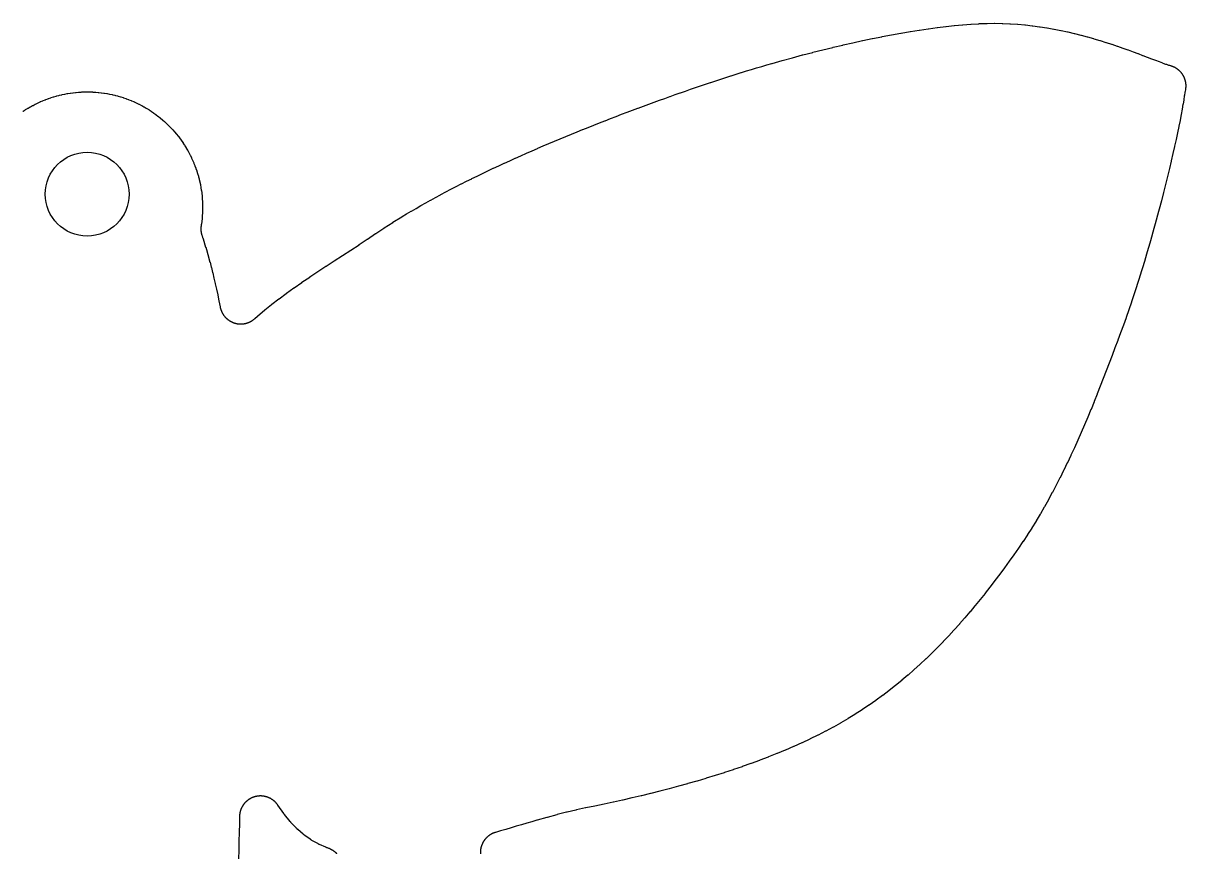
# Model space of a CAD drawing. Header units: metres. Extents: x -41.9 to 41.9, y -29.8 to 33.5.
# Drawn here: x -2.44 to 41.88, y 1.85 to 33.52 of the extents above; entities that cross this region are included whole.
import ezdxf

# ---------------------------------------------------------------- set-up
doc = ezdxf.new("R2010")
doc.units = ezdxf.units.M

msp = doc.modelspace()

# ---------------------------------------------------------------- linework, layer by layer
at = {"layer": 'EdgeCuts'}
for points in [[(-2.4526, 30.1529), (-2.4363, 30.1638), (-2.3622, 30.212), (-2.354, 30.2173), (-2.3456, 30.2225), (-2.2704, 30.2689), (-2.262, 30.274), (-2.2536, 30.2789), (-2.1772, 30.3234), (-2.1602, 30.3331), (-2.0827, 30.3757), (-2.0741, 30.3804), (-2.0654, 30.385), (-1.987, 30.4257), (-1.9695, 30.4345), (-1.8901, 30.4732), (-1.8723, 30.4816), (-1.792, 30.5184), (-1.783, 30.5225), (-1.774, 30.5264), (-1.6928, 30.5612), (-1.6747, 30.5687), (-1.5927, 30.6015), (-1.5835, 30.6051), (-1.5743, 30.6086), (-1.4915, 30.6394), (-1.4823, 30.6427), (-1.473, 30.646), (-1.3895, 30.6747), (-1.3708, 30.6809), (-1.2866, 30.7076), (-1.2772, 30.7105), (-1.2678, 30.7133), (-1.183, 30.7379), (-1.1735, 30.7406), (-1.164, 30.7431), (-1.0786, 30.7656), (-1.0596, 30.7704), (-0.9736, 30.7908), (-0.964, 30.793), (-0.9544, 30.7951), (-0.868, 30.8134), (-0.8487, 30.8173), (-0.7619, 30.8334), (-0.7522, 30.8352), (-0.7425, 30.8368), (-0.6553, 30.8508), (-0.6359, 30.8537), (-0.5483, 30.8656), (-0.5288, 30.868), (-0.441, 30.8777), (-0.4313, 30.8788), (-0.4215, 30.8797), (-0.3335, 30.8872), (-0.3139, 30.8887), (-0.2257, 30.8941), (-0.2061, 30.8951), (-0.1178, 30.8983), (-0.108, 30.8986), (-0.0982, 30.8988), (-0.0098, 30.8999), (0.0098, 30.8999), (0.0982, 30.8988), (0.1178, 30.8983), (0.2061, 30.8951), (0.2159, 30.8946), (0.2257, 30.8941), (0.3139, 30.8887), (0.3237, 30.888), (0.3335, 30.8872), (0.4215, 30.8797), (0.4313, 30.8788), (0.441, 30.8777), (0.5288, 30.868), (0.5483, 30.8656), (0.6359, 30.8537), (0.6456, 30.8523), (0.6553, 30.8508), (0.7425, 30.8368), (0.7619, 30.8334), (0.8487, 30.8173), (0.8584, 30.8154), (0.868, 30.8134), (0.9544, 30.7951), (0.9736, 30.7908), (1.0596, 30.7704), (1.0786, 30.7656), (1.164, 30.7431), (1.1735, 30.7406), (1.183, 30.7379), (1.2678, 30.7133), (1.2772, 30.7105), (1.2866, 30.7076), (1.3708, 30.6809), (1.3895, 30.6747), (1.473, 30.646), (1.4823, 30.6427), (1.4915, 30.6394), (1.5743, 30.6086), (1.5927, 30.6015), (1.6747, 30.5687), (1.6928, 30.5612), (1.774, 30.5264), (1.783, 30.5225), (1.792, 30.5184), (1.8723, 30.4816), (1.8901, 30.4732), (1.9695, 30.4345), (1.9783, 30.4301), (1.987, 30.4257), (2.0654, 30.385), (2.0827, 30.3757), (2.1602, 30.3331), (2.1687, 30.3283), (2.1772, 30.3234), (2.2536, 30.2789), (2.2704, 30.2689), (2.3456, 30.2225), (2.354, 30.2173), (2.3622, 30.212), (2.4363, 30.1638), (2.4526, 30.1529), (2.5255, 30.1029), (2.5415, 30.0916), (2.6131, 30.0399), (2.621, 30.0341), (2.6289, 30.0282), (2.6992, 29.9747), (2.7147, 29.9626), (2.7837, 29.9074), (2.7913, 29.9012), (2.7988, 29.8949), (2.8664, 29.838), (2.8739, 29.8317), (2.8813, 29.8252), (2.9475, 29.7667), (2.9621, 29.7535), (3.0268, 29.6934), (3.0339, 29.6866), (3.041, 29.6798), (3.1042, 29.6181), (3.1112, 29.6112), (3.1181, 29.6042), (3.1798, 29.541), (3.1866, 29.5339), (3.1934, 29.5268), (3.2535, 29.4621), (3.2667, 29.4475), (3.3252, 29.3813), (3.338, 29.3664), (3.3949, 29.2988), (3.4012, 29.2913), (3.4074, 29.2837), (3.4626, 29.2147), (3.4747, 29.1992), (3.5282, 29.1289), (3.5341, 29.121), (3.5399, 29.1131), (3.5916, 29.0415), (3.5973, 29.0335), (3.6029, 29.0255), (3.6529, 28.9526), (3.6584, 28.9445), (3.6638, 28.9363), (3.712, 28.8622), (3.7225, 28.8456), (3.7689, 28.7704), (3.774, 28.762), (3.7789, 28.7536), (3.8234, 28.6772), (3.8283, 28.6687), (3.8331, 28.6602), (3.8757, 28.5827), (3.885, 28.5654), (3.9257, 28.487), (3.9345, 28.4695), (3.9732, 28.3901), (3.9775, 28.3812), (3.9816, 28.3723), (4.0184, 28.292), (4.0264, 28.274), (4.0612, 28.1928), (4.065, 28.1838), (4.0687, 28.1747), (4.1015, 28.0927), (4.1086, 28.0743), (4.1394, 27.9915), (4.146, 27.973), (4.1747, 27.8895), (4.1779, 27.8802), (4.1809, 27.8708), (4.2076, 27.7866), (4.2105, 27.7772), (4.2133, 27.7678), (4.2379, 27.683), (4.2431, 27.664), (4.2656, 27.5786), (4.2681, 27.5691), (4.2704, 27.5596), (4.2908, 27.4736), (4.293, 27.464), (4.2951, 27.4544), (4.3134, 27.368), (4.3173, 27.3487), (4.3334, 27.2619), (4.3368, 27.2425), (4.3508, 27.1553), (4.3523, 27.1456), (4.3537, 27.1359), (4.3656, 27.0483), (4.368, 27.0288), (4.3777, 26.941), (4.3788, 26.9313), (4.3797, 26.9215), (4.3872, 26.8335), (4.3887, 26.8139), (4.3941, 26.7257), (4.3951, 26.7061), (4.3983, 26.6178), (4.3986, 26.608), (4.3988, 26.5982), (4.3999, 26.5098), (4.3999, 26.4902), (4.3988, 26.4018), (4.3986, 26.392), (4.3983, 26.3822), (4.3951, 26.2939), (4.3941, 26.2743), (4.3887, 26.1861), (4.3872, 26.1665), (4.3797, 26.0785), (4.3788, 26.0687), (4.3777, 26.059), (4.368, 25.9712), (4.3669, 25.9614), (4.3656, 25.9517), (4.3537, 25.8641), (4.3523, 25.8544), (4.3508, 25.8447), (4.3445, 25.8055), (4.3421, 25.7895), (4.3403, 25.7766), (4.3388, 25.7637), (4.3374, 25.7508), (4.3363, 25.7378), (4.3354, 25.7249), (4.3347, 25.7119), (4.3342, 25.699), (4.3339, 25.686), (4.3339, 25.673), (4.334, 25.66), (4.3344, 25.647), (4.3349, 25.634), (4.3357, 25.6211), (4.3367, 25.6081), (4.3379, 25.5952), (4.3393, 25.5823), (4.3409, 25.5694), (4.3427, 25.5566), (4.3447, 25.5437), (4.347, 25.5309), (4.3494, 25.5182), (4.3521, 25.5055), (4.3549, 25.4928), (4.358, 25.4802), (4.3613, 25.4676), (4.3647, 25.4551), (4.3684, 25.4427), (4.3723, 25.4303), (4.3774, 25.4149), (4.4009, 25.3458), (4.4042, 25.3357), (4.4594, 25.1659), (4.4625, 25.1559), (4.5164, 24.9824), (4.5193, 24.9729), (4.5721, 24.7952), (4.5747, 24.7862), (4.6264, 24.6043), (4.6288, 24.5958), (4.6795, 24.4097), (4.6817, 24.4016), (4.7314, 24.2112), (4.7333, 24.2035), (4.7821, 24.0089), (4.7839, 24.0016), (4.8318, 23.8026), (4.8334, 23.7957), (4.8805, 23.5923), (4.882, 23.5858), (4.9283, 23.3779), (4.9296, 23.3719), (4.9752, 23.1595), (4.9764, 23.1538), (5.0213, 22.9369), (5.0224, 22.9316), (5.0668, 22.7096), (5.0719, 22.6845), (5.0746, 22.6724), (5.0776, 22.6597), (5.0808, 22.647), (5.0843, 22.6343), (5.0879, 22.6218), (5.0918, 22.6092), (5.0959, 22.5968), (5.1001, 22.5844), (5.1046, 22.5721), (5.1093, 22.5598), (5.1141, 22.5477), (5.1192, 22.5356), (5.1245, 22.5236), (5.1299, 22.5117), (5.1356, 22.4999), (5.1414, 22.4882), (5.1475, 22.4765), (5.1537, 22.465), (5.1601, 22.4536), (5.1667, 22.4423), (5.1735, 22.4311), (5.1805, 22.42), (5.1876, 22.409), (5.195, 22.3981), (5.2025, 22.3874), (5.2101, 22.3768), (5.218, 22.3663), (5.226, 22.356), (5.2342, 22.3457), (5.2426, 22.3356), (5.2511, 22.3257), (5.2598, 22.3159), (5.2686, 22.3062), (5.2776, 22.2967), (5.2868, 22.2873), (5.2961, 22.2781), (5.3055, 22.2691), (5.3151, 22.2602), (5.3249, 22.2514), (5.3348, 22.2428), (5.3448, 22.2344), (5.355, 22.2261), (5.3653, 22.218), (5.3757, 22.2101), (5.3863, 22.2024), (5.397, 22.1948), (5.4078, 22.1874), (5.4187, 22.1802), (5.4298, 22.1731), (5.4409, 22.1663), (5.4522, 22.1596), (5.4636, 22.1531), (5.475, 22.1468), (5.4866, 22.1407), (5.4983, 22.1347), (5.5101, 22.129), (5.522, 22.1235), (5.5339, 22.1181), (5.546, 22.113), (5.5581, 22.108), (5.5703, 22.1033), (5.5826, 22.0987), (5.5949, 22.0944), (5.6074, 22.0902), (5.6199, 22.0863), (5.6324, 22.0826), (5.645, 22.079), (5.6577, 22.0757), (5.6704, 22.0726), (5.6832, 22.0697), (5.696, 22.067), (5.7089, 22.0645), (5.7218, 22.0622), (5.7347, 22.0602), (5.7477, 22.0583), (5.7607, 22.0567), (5.7737, 22.0552), (5.7868, 22.054), (5.7998, 22.053), (5.8129, 22.0522), (5.826, 22.0517), (5.8391, 22.0513), (5.8522, 22.0512), (5.8653, 22.0512), (5.8784, 22.0515), (5.8915, 22.052), (5.9045, 22.0527), (5.9176, 22.0537), (5.9307, 22.0548), (5.9437, 22.0562), (5.9567, 22.0577), (5.9697, 22.0595), (5.9826, 22.0615), (5.9955, 22.0637), (6.0084, 22.0661), (6.0212, 22.0688), (6.034, 22.0716), (6.0468, 22.0747), (6.0595, 22.0779), (6.0721, 22.0814), (6.0847, 22.085), (6.0972, 22.0889), (6.1096, 22.093), (6.122, 22.0973), (6.1343, 22.1018), (6.1465, 22.1065), (6.1587, 22.1113), (6.1708, 22.1164), (6.1828, 22.1217), (6.1947, 22.1272), (6.2065, 22.1328), (6.2182, 22.1387), (6.2298, 22.1448), (6.2413, 22.151), (6.2527, 22.1574), (6.264, 22.1641), (6.2752, 22.1709), (6.2863, 22.1778), (6.2973, 22.185), (6.3081, 22.1924), (6.3189, 22.1999), (6.3295, 22.2076), (6.3399, 22.2154), (6.3503, 22.2235), (6.3605, 22.2317), (6.3706, 22.24), (6.3805, 22.2486), (6.3928, 22.2595), (6.4914, 22.3485), (6.5001, 22.3562), (6.5088, 22.3637), (6.7548, 22.5732), (6.7627, 22.5799), (6.7707, 22.5864), (7.0265, 22.7931), (7.0407, 22.8043), (7.2998, 23.0042), (7.3121, 23.0135), (7.5868, 23.2171), (7.5977, 23.225), (7.88, 23.4269), (7.8891, 23.4334), (8.1787, 23.6345), (8.1862, 23.6396), (8.4824, 23.8404), (8.4881, 23.8442), (8.7902, 24.0452), (8.7943, 24.0479), (9.1016, 24.2496), (9.104, 24.2512), (9.4159, 24.4544), (9.4167, 24.4549), (9.7307, 24.6589), (10.0456, 24.8641), (10.3624, 25.0721), (10.3683, 25.076), (10.6788, 25.2826), (10.687, 25.288), (10.9966, 25.4977), (11, 25.5), (11.3104, 25.7079), (11.3228, 25.716), (11.6455, 25.9236), (11.6572, 25.931), (11.9913, 26.1379), (12.0022, 26.1445), (12.1748, 26.2476), (12.3473, 26.3506), (12.3575, 26.3566), (12.5352, 26.4592), (12.7128, 26.5617), (12.7224, 26.5671), (12.9048, 26.6691), (13.0872, 26.7711), (13.0962, 26.776), (13.2829, 26.8773), (13.4697, 26.9786), (13.4781, 26.9831), (13.6689, 27.0836), (13.8597, 27.1842), (13.8677, 27.1883), (14.0621, 27.288), (14.2566, 27.3877), (14.2641, 27.3915), (14.4619, 27.4903), (14.6597, 27.5891), (14.6668, 27.5926), (14.8675, 27.6904), (15.0683, 27.7882), (15.075, 27.7915), (15.2783, 27.8882), (15.4817, 27.985), (15.4881, 27.988), (15.6937, 28.0837), (15.8994, 28.1793), (15.9054, 28.1821), (16.113, 28.2766), (16.3206, 28.3711), (16.3263, 28.3736), (16.5354, 28.4669), (16.7446, 28.5601), (16.75, 28.5625), (16.9605, 28.6544), (17.1709, 28.7464), (17.176, 28.7486), (17.3874, 28.8391), (17.5987, 28.9297), (17.6036, 28.9318), (17.8155, 29.0209), (18.0273, 29.11), (18.032, 29.112), (18.2441, 29.1996), (18.4562, 29.2872), (18.4607, 29.2891), (18.6727, 29.3752), (18.8846, 29.4612), (18.8889, 29.463), (19.1004, 29.5474), (19.3119, 29.6319), (19.316, 29.6335), (19.5267, 29.7163), (19.7374, 29.799), (19.7414, 29.8006), (19.9509, 29.8816), (20.1604, 29.9627), (20.1642, 29.9641), (20.3723, 30.0434), (20.5803, 30.1226), (20.584, 30.124), (20.7902, 30.2014), (20.9965, 30.2788), (21, 30.2801), (21.2041, 30.3556), (21.4081, 30.431), (21.4116, 30.4323), (21.6131, 30.5058), (21.8147, 30.5793), (21.818, 30.5805), (22.0167, 30.652), (22.2155, 30.7234), (22.2187, 30.7246), (22.4142, 30.794), (22.6098, 30.8634), (22.6129, 30.8645), (22.8044, 30.9315), (22.9958, 30.9985), (23, 31), (23.1896, 31.0652), (23.3792, 31.1304), (23.3844, 31.1322), (23.5749, 31.1963), (23.7655, 31.2603), (23.7707, 31.2621), (23.962, 31.3249), (24.1533, 31.3878), (24.1585, 31.3895), (24.3504, 31.4511), (24.5424, 31.5127), (24.5476, 31.5144), (24.7399, 31.5746), (24.9323, 31.6349), (24.9375, 31.6366), (25.1301, 31.6955), (25.3227, 31.7544), (25.328, 31.756), (25.5207, 31.8135), (25.7134, 31.8709), (25.7188, 31.8725), (25.9114, 31.9285), (26.1039, 31.9845), (26.1094, 31.9861), (26.494, 32.095), (26.4995, 32.0965), (26.8833, 32.2022), (26.8889, 32.2037), (27.2715, 32.3061), (27.2772, 32.3076), (27.6582, 32.4065), (27.664, 32.408), (28.0431, 32.5034), (28.0491, 32.5049), (28.4259, 32.5966), (28.4321, 32.5981), (28.8062, 32.686), (28.8126, 32.6875), (29.1837, 32.7716), (29.1903, 32.773), (29.5581, 32.8531), (29.5649, 32.8546), (29.929, 32.9305), (29.9361, 32.932), (30.2961, 33.0038), (30.3035, 33.0052), (30.6591, 33.0726), (30.6667, 33.0741), (31.0176, 33.1371), (31.0256, 33.1385), (31.3713, 33.197), (31.3797, 33.1983), (31.7198, 33.2522), (31.7286, 33.2535), (32.0628, 33.3027), (32.0721, 33.304), (32.4, 33.3482), (32.4099, 33.3495), (32.7311, 33.3888), (32.7415, 33.39), (33.0556, 33.4243), (33.0667, 33.4254), (33.3733, 33.4546), (33.3851, 33.4556), (33.6838, 33.4796), (33.6964, 33.4805), (33.9907, 33.4994), (34.0093, 33.5004), (34.2876, 33.5118), (34.299, 33.5122), (34.3103, 33.5124), (34.5847, 33.5158), (34.5957, 33.5159), (34.6066, 33.5158), (34.8794, 33.5117), (34.8899, 33.5115), (34.9004, 33.5111), (35.1713, 33.4999), (35.1814, 33.4995), (35.1915, 33.4989), (35.4603, 33.481), (35.4795, 33.4794), (35.746, 33.4552), (35.7644, 33.4534), (36.0283, 33.4232), (36.0458, 33.421), (36.3068, 33.3853), (36.3235, 33.3829), (36.5814, 33.3421), (36.5972, 33.3394), (36.8447, 33.2952), (36.8592, 33.2925), (37.111, 33.2426), (37.1251, 33.2397), (37.3725, 33.186), (37.3859, 33.183), (37.6292, 33.1259), (37.6418, 33.1228), (37.8807, 33.0626), (37.8925, 33.0595), (38.1267, 32.9967), (38.1377, 32.9936), (38.3671, 32.9285), (38.3773, 32.9255), (38.6015, 32.8586), (38.611, 32.8557), (38.8298, 32.7875), (38.8386, 32.7847), (39.0517, 32.7155), (39.0597, 32.7128), (39.267, 32.6431), (39.2742, 32.6407), (39.4754, 32.5708), (39.4818, 32.5686), (39.6767, 32.4991), (39.6823, 32.4971), (39.8707, 32.4283), (39.8754, 32.4266), (40.0572, 32.359), (40.0609, 32.3576), (40.2358, 32.2915), (40.2385, 32.2905), (40.4066, 32.2263), (40.408, 32.2258), (40.5691, 32.164), (40.72, 32.106), (40.8618, 32.0519), (40.9898, 32.0038), (41.0103, 31.9963), (41.1107, 31.9607), (41.1249, 31.9558), (41.1393, 31.951), (41.2253, 31.9234), (41.2398, 31.9188), (41.2544, 31.9145), (41.3002, 31.9013), (41.3128, 31.8975), (41.3253, 31.8936), (41.3377, 31.8895), (41.3501, 31.8851), (41.3623, 31.8806), (41.3746, 31.8758), (41.3867, 31.8709), (41.3987, 31.8657), (41.4107, 31.8604), (41.4226, 31.8549), (41.4343, 31.8491), (41.446, 31.8432), (41.4576, 31.8371), (41.4691, 31.8308), (41.4805, 31.8243), (41.4917, 31.8177), (41.5029, 31.8108), (41.5139, 31.8038), (41.5249, 31.7966), (41.5357, 31.7892), (41.5464, 31.7816), (41.5569, 31.7738), (41.5674, 31.7659), (41.5777, 31.7578), (41.5878, 31.7496), (41.5979, 31.7412), (41.6078, 31.7326), (41.6175, 31.7238), (41.6271, 31.7149), (41.6366, 31.7059), (41.6459, 31.6967), (41.6551, 31.6873), (41.6641, 31.6778), (41.6729, 31.6681), (41.6816, 31.6583), (41.6901, 31.6484), (41.6985, 31.6383), (41.7067, 31.6281), (41.7147, 31.6178), (41.7226, 31.6073), (41.7302, 31.5967), (41.7378, 31.5859), (41.7451, 31.5751), (41.7522, 31.5641), (41.7592, 31.553), (41.766, 31.5418), (41.7726, 31.5305), (41.779, 31.5191), (41.7853, 31.5076), (41.7913, 31.496), (41.7972, 31.4843), (41.8028, 31.4725), (41.8083, 31.4606), (41.8136, 31.4486), (41.8186, 31.4365), (41.8235, 31.4243), (41.8282, 31.4121), (41.8327, 31.3998), (41.8369, 31.3874), (41.841, 31.375), (41.8449, 31.3624), (41.8485, 31.3499), (41.852, 31.3372), (41.8552, 31.3246), (41.8583, 31.3118), (41.8611, 31.299), (41.8637, 31.2862), (41.8661, 31.2733), (41.8683, 31.2604), (41.8703, 31.2475), (41.8721, 31.2345), (41.8737, 31.2215), (41.875, 31.2085), (41.8762, 31.1954), (41.8771, 31.1823), (41.8778, 31.1693), (41.8783, 31.1562), (41.8786, 31.1431), (41.8786, 31.13), (41.8785, 31.1169), (41.8781, 31.1038), (41.8775, 31.0907), (41.8767, 31.0776), (41.8757, 31.0646), (41.8745, 31.0515), (41.8731, 31.0385), (41.8714, 31.0255), (41.8696, 31.0126), (41.8675, 30.9996), (41.8652, 30.9867), (41.851, 30.9102), (41.8482, 30.8942), (41.8264, 30.767), (41.8236, 30.7505), (41.8, 30.6002), (41.774, 30.435), (41.7725, 30.4254), (41.7416, 30.2437), (41.7401, 30.2353), (41.7045, 30.0382), (41.7031, 30.031), (41.6628, 29.8193), (41.6616, 29.813), (41.6169, 29.5878), (41.6157, 29.5821), (41.5667, 29.3443), (41.5656, 29.3391), (41.5124, 29.0897), (41.5114, 29.0849), (41.4542, 28.8247), (41.4533, 28.8203), (41.3923, 28.5502), (41.3914, 28.546), (41.3269, 28.267), (41.3259, 28.2629), (41.2579, 27.9758), (41.257, 27.9719), (41.1857, 27.6774), (41.1848, 27.6736), (41.1104, 27.3727), (41.1094, 27.3689), (41.0321, 27.0625), (41.0311, 27.0587), (40.951, 26.7475), (40.95, 26.7437), (40.8672, 26.4286), (40.8662, 26.4248), (40.7809, 26.1066), (40.7799, 26.1028), (40.6923, 25.7823), (40.6912, 25.7784), (40.6014, 25.4565), (40.6003, 25.4525), (40.5086, 25.1301), (40.5074, 25.1259), (40.4139, 24.8038), (40.4126, 24.7994), (40.3174, 24.4784), (40.316, 24.4739), (40.2194, 24.1548), (40.2179, 24.15), (40.12, 23.8338), (40.1184, 23.8288), (40.0193, 23.5162), (40.0176, 23.5108), (39.9175, 23.2028), (39.9156, 23.1971), (39.8148, 22.8944), (39.8128, 22.8883), (39.7114, 22.5919), (39.7091, 22.5853), (39.6073, 22.2961), (39.6047, 22.2889), (39.5015, 22.0041), (39.5, 21.9999), (39.3948, 21.715), (39.3945, 21.714), (39.2884, 21.4276), (39.2879, 21.4263), (39.1807, 21.1387), (39.1801, 21.1369), (39.0718, 20.8483), (39.071, 20.8462), (38.9616, 20.5568), (38.9606, 20.5544), (38.8499, 20.2644), (38.8488, 20.2616), (38.7366, 19.9712), (38.7354, 19.9681), (38.6218, 19.6775), (38.6204, 19.674), (38.5052, 19.3835), (38.5037, 19.3796), (38.3869, 19.0893), (38.3852, 19.0852), (38.2666, 18.7953), (38.2648, 18.7908), (38.1444, 18.5017), (38.1424, 18.4968), (38.0202, 18.2085), (38.0179, 18.2033), (37.8938, 17.9161), (37.8913, 17.9105), (37.7651, 17.6247), (37.7625, 17.6187), (37.6342, 17.3344), (37.6313, 17.3281), (37.5008, 17.0455), (37.4977, 17.0388), (37.3649, 16.7582), (37.3615, 16.7511), (37.2265, 16.4727), (37.2228, 16.4653), (37.0853, 16.1892), (37.0814, 16.1814), (36.9415, 15.908), (36.9372, 15.8998), (36.7947, 15.6292), (36.7901, 15.6206), (36.6451, 15.353), (36.6401, 15.344), (36.4924, 15.0797), (36.4871, 15.0703), (36.3366, 14.8095), (36.3309, 14.7997), (36.1776, 14.5425), (36.1714, 14.5323), (36.0153, 14.279), (36.0087, 14.2684), (35.8497, 14.0192), (35.8426, 14.0082), (35.6806, 13.7634), (35.6729, 13.752), (35.5054, 13.5079), (35.4998, 13.4998), (35.3273, 13.255), (35.324, 13.2504), (35.1499, 13.0069), (35.1465, 13.0021), (34.9707, 12.7601), (34.9669, 12.755), (34.7895, 12.5147), (34.7854, 12.5093), (34.6061, 12.2707), (34.6018, 12.265), (34.4206, 12.0284), (34.4159, 12.0224), (34.2327, 11.7877), (34.2277, 11.7814), (34.0424, 11.549), (34.0371, 11.5424), (33.8495, 11.3121), (33.8439, 11.3053), (33.654, 11.0774), (33.648, 11.0703), (33.4557, 10.8449), (33.4494, 10.8375), (33.2546, 10.6147), (33.2479, 10.6071), (33.0504, 10.387), (33.0433, 10.3792), (32.8432, 10.1618), (32.8357, 10.1538), (32.6327, 9.9394), (32.6248, 9.9312), (32.4189, 9.7197), (32.4106, 9.7114), (32.2017, 9.503), (32.193, 9.4945), (31.9809, 9.2894), (31.9718, 9.2807), (31.7564, 9.0789), (31.7469, 9.0701), (31.5282, 8.8718), (31.5183, 8.8629), (31.2961, 8.668), (31.2857, 8.6591), (31.06, 8.4678), (31.0492, 8.4588), (30.8198, 8.2713), (30.8085, 8.2623), (30.5753, 8.0785), (30.5637, 8.0695), (30.3266, 7.8897), (30.3145, 7.8807), (30.0733, 7.7049), (30.0608, 7.6959), (29.8155, 7.5242), (29.8026, 7.5154), (29.5531, 7.3478), (29.5398, 7.3391), (29.2795, 7.1718), (29.2655, 7.163), (29.0071, 7.0043), (28.9928, 6.9958), (28.7287, 6.8411), (28.7146, 6.833), (28.4502, 6.6853), (28.437, 6.6781), (28.159, 6.5295), (28.1459, 6.5227), (27.8619, 6.3777), (27.8493, 6.3714), (27.5592, 6.2296), (27.5472, 6.2238), (27.2513, 6.0853), (27.2397, 6.08), (26.9384, 5.9447), (26.9273, 5.9398), (26.6208, 5.8078), (26.6101, 5.8033), (26.2988, 5.6744), (26.2886, 5.6702), (25.9726, 5.5446), (25.9628, 5.5407), (25.6425, 5.4182), (25.6331, 5.4147), (25.3089, 5.2953), (25.2999, 5.292), (24.9719, 5.1757), (24.9632, 5.1727), (24.6319, 5.0594), (24.6236, 5.0566), (24.2891, 4.9463), (24.2811, 4.9438), (23.9439, 4.8365), (23.9362, 4.8341), (23.5964, 4.7297), (23.589, 4.7275), (23.247, 4.6261), (23.2399, 4.624), (22.8959, 4.5254), (22.8891, 4.5235), (22.5435, 4.4277), (22.537, 4.4259), (22.1899, 4.3329), (22.1837, 4.3313), (21.8356, 4.2409), (21.8296, 4.2394), (21.4807, 4.1518), (21.4749, 4.1504), (21.1255, 4.0653), (21.1199, 4.064), (20.7703, 3.9816), (20.765, 3.9803), (20.4154, 3.9004), (20.4103, 3.8993), (20.0611, 3.8218), (20.0562, 3.8208), (19.7076, 3.7457), (19.7029, 3.7447), (19.3553, 3.6721), (19.3508, 3.6712), (19.0059, 3.6012), (18.9941, 3.5987), (18.6583, 3.5271), (18.6321, 3.5211), (18.2916, 3.4405), (18.2708, 3.4353), (17.9171, 3.3448), (17.9009, 3.3405), (17.5355, 3.2415), (17.5235, 3.2382), (17.1476, 3.1322), (17.1395, 3.1298), (16.9473, 3.0742), (16.7551, 3.0185), (16.5558, 2.9599), (16.3566, 2.9014), (16.1569, 2.8424), (15.9572, 2.7834), (15.9559, 2.7831), (15.7618, 2.7262), (15.5678, 2.6693), (15.5521, 2.6645), (15.5396, 2.6605), (15.5272, 2.6563), (15.5148, 2.6519), (15.5025, 2.6473), (15.4903, 2.6425), (15.4782, 2.6374), (15.4662, 2.6322), (15.4542, 2.6268), (15.4423, 2.6212), (15.4305, 2.6154), (15.4189, 2.6094), (15.4073, 2.6032), (15.3958, 2.5969), (15.3844, 2.5903), (15.3732, 2.5836), (15.362, 2.5766), (15.351, 2.5695), (15.3401, 2.5622), (15.3293, 2.5548), (15.3186, 2.5471), (15.3081, 2.5393), (15.2977, 2.5313), (15.2874, 2.5231), (15.2772, 2.5148), (15.2672, 2.5063), (15.2573, 2.4977), (15.2476, 2.4888), (15.238, 2.4799), (15.2286, 2.4707), (15.2193, 2.4615), (15.2102, 2.452), (15.2012, 2.4424), (15.1924, 2.4327), (15.1838, 2.4228), (15.1753, 2.4128), (15.167, 2.4027), (15.1588, 2.3924), (15.1508, 2.3819), (15.143, 2.3714), (15.1354, 2.3607), (15.1279, 2.3499), (15.1206, 2.339), (15.1135, 2.328), (15.1066, 2.3168), (15.0999, 2.3055), (15.0933, 2.2942), (15.087, 2.2827), (15.0808, 2.2711), (15.0748, 2.2594), (15.069, 2.2476), (15.0634, 2.2358), (15.058, 2.2238), (15.0528, 2.2117), (15.0478, 2.1996), (15.043, 2.1874), (15.0384, 2.1751), (15.034, 2.1627), (15.0298, 2.1503), (15.0258, 2.1378), (15.022, 2.1252), (15.0185, 2.1126), (15.0151, 2.0999), (15.0119, 2.0872), (15.009, 2.0744), (15.0062, 2.0615), (15.0037, 2.0486), (15.0014, 2.0357), (14.9992, 2.0228), (14.9973, 2.0098), (14.9957, 1.9968), (14.9942, 1.9837), (14.9929, 1.9707), (14.9919, 1.9576), (14.9911, 1.9445), (14.9905, 1.9314), (14.9901, 1.9182), (14.9899, 1.9051), (14.9899, 1.892), (14.9902, 1.8789), (14.9906, 1.8657), (14.9913, 1.8526)], [(9.5224, 1.8486), (9.5134, 1.8581), (9.5042, 1.8675), (9.4949, 1.8768), (9.4854, 1.8859), (9.4758, 1.8948), (9.466, 1.9036), (9.4561, 1.9122), (9.4461, 1.9206), (9.4359, 1.9289), (9.4256, 1.937), (9.4151, 1.945), (9.4045, 1.9527), (9.3938, 1.9603), (9.383, 1.9677), (9.3721, 1.975), (9.361, 1.982), (9.3498, 1.9889), (9.3385, 1.9956), (9.3271, 2.0021), (9.3156, 2.0084), (9.304, 2.0146), (9.2923, 2.0205), (9.2805, 2.0262), (9.2686, 2.0318), (9.2566, 2.0371), (9.2445, 2.0423), (9.2324, 2.0473), (9.2201, 2.052), (9.2078, 2.0566), (9.1923, 2.062), (9.1588, 2.0735), (9.1454, 2.0782), (9.1321, 2.0832), (9.1188, 2.0884), (9.1057, 2.0938), (9.0927, 2.0995), (8.8559, 2.2048), (8.8443, 2.21), (8.8328, 2.2155), (8.8214, 2.2211), (8.8101, 2.2269), (8.7989, 2.2329), (8.7878, 2.2391), (8.5667, 2.3638), (8.5553, 2.3704), (8.5439, 2.3772), (8.5327, 2.3842), (8.5216, 2.3913), (8.5105, 2.3987), (8.4997, 2.4062), (8.2914, 2.5527), (8.2804, 2.5606), (8.2695, 2.5687), (8.2588, 2.5769), (8.2482, 2.5853), (8.2378, 2.5939), (8.2275, 2.6027), (8.0294, 2.7745), (8.0197, 2.7831), (8.0101, 2.7918), (8.0007, 2.8007), (7.9914, 2.8097), (7.9822, 2.8189), (7.9732, 2.8282), (7.7747, 3.0374), (7.7659, 3.0468), (7.7573, 3.0563), (7.7489, 3.066), (7.7406, 3.0758), (7.7324, 3.0857), (7.524, 3.344), (7.5157, 3.3544), (7.5076, 3.365), (7.4997, 3.3757), (7.492, 3.3865), (7.2712, 3.7006), (7.2702, 3.7021), (7.2567, 3.7214), (7.2493, 3.7316), (7.2414, 3.7421), (7.2334, 3.7524), (7.2252, 3.7626), (7.2169, 3.7726), (7.2084, 3.7825), (7.1997, 3.7923), (7.1909, 3.802), (7.1819, 3.8114), (7.1727, 3.8208), (7.1634, 3.83), (7.154, 3.839), (7.1444, 3.8479), (7.1346, 3.8566), (7.1248, 3.8652), (7.1147, 3.8736), (7.1046, 3.8818), (7.0943, 3.8899), (7.0839, 3.8978), (7.0733, 3.9055), (7.0627, 3.9131), (7.0519, 3.9205), (7.041, 3.9277), (7.0299, 3.9347), (7.0188, 3.9415), (7.0076, 3.9482), (6.9962, 3.9547), (6.9847, 3.9609), (6.9732, 3.967), (6.9615, 3.973), (6.9498, 3.9787), (6.9379, 3.9842), (6.926, 3.9895), (6.914, 3.9947), (6.9018, 3.9996), (6.8897, 4.0043), (6.8774, 4.0089), (6.8651, 4.0132), (6.8527, 4.0174), (6.8402, 4.0213), (6.8277, 4.025), (6.8151, 4.0285), (6.8024, 4.0319), (6.7897, 4.035), (6.777, 4.0379), (6.7642, 4.0406), (6.7514, 4.0431), (6.7385, 4.0453), (6.7256, 4.0474), (6.7126, 4.0493), (6.6997, 4.0509), (6.6867, 4.0523), (6.6737, 4.0535), (6.6606, 4.0545), (6.6476, 4.0553), (6.6345, 4.0559), (6.6214, 4.0563), (6.6084, 4.0564), (6.5953, 4.0564), (6.5822, 4.0561), (6.5692, 4.0556), (6.5561, 4.0549), (6.5431, 4.054), (6.53, 4.0528), (6.517, 4.0515), (6.5041, 4.0499), (6.4911, 4.0482), (6.4782, 4.0462), (6.4653, 4.044), (6.4524, 4.0416), (6.4396, 4.039), (6.4269, 4.0362), (6.4141, 4.0332), (6.4015, 4.0299), (6.3889, 4.0265), (6.3763, 4.0228), (6.3638, 4.019), (6.3514, 4.0149), (6.339, 4.0107), (6.3267, 4.0062), (6.3145, 4.0016), (6.3024, 3.9967), (6.2903, 3.9916), (6.2784, 3.9864), (6.2665, 3.9809), (6.2547, 3.9753), (6.243, 3.9695), (6.2314, 3.9634), (6.2199, 3.9572), (6.2085, 3.9508), (6.1972, 3.9442), (6.186, 3.9375), (6.1749, 3.9305), (6.164, 3.9234), (6.1531, 3.9161), (6.1424, 3.9086), (6.1318, 3.9009), (6.1213, 3.8931), (6.111, 3.8851), (6.1008, 3.8769), (6.0907, 3.8686), (6.0808, 3.8601), (6.071, 3.8515), (6.0613, 3.8426), (6.0518, 3.8337), (6.0425, 3.8245), (6.0333, 3.8153), (6.0242, 3.8058), (6.0153, 3.7962), (6.0066, 3.7865), (5.998, 3.7767), (5.9896, 3.7667), (5.9813, 3.7565), (5.9732, 3.7463), (5.9653, 3.7359), (5.9576, 3.7253), (5.95, 3.7147), (5.9426, 3.7039), (5.9354, 3.693), (5.9283, 3.682), (5.9214, 3.6709), (5.9148, 3.6596), (5.9083, 3.6483), (5.902, 3.6368), (5.8958, 3.6253), (5.8899, 3.6136), (5.8842, 3.6019), (5.8786, 3.59), (5.8733, 3.5781), (5.8681, 3.5661), (5.8631, 3.554), (5.8584, 3.5418), (5.8538, 3.5296), (5.8495, 3.5173), (5.8453, 3.5049), (5.8413, 3.4924), (5.8376, 3.4799), (5.834, 3.4673), (5.8307, 3.4547), (5.8276, 3.442), (5.8246, 3.4292), (5.8219, 3.4164), (5.8194, 3.4036), (5.8171, 3.3907), (5.815, 3.3778), (5.8131, 3.3649), (5.8115, 3.3519), (5.81, 3.3389), (5.8088, 3.3259), (5.8077, 3.3129), (5.8069, 3.2998), (5.8063, 3.2868), (5.8058, 3.2704), (5.8, 3.0012), (5.7933, 2.6663), (5.7865, 2.3314), (5.7796, 1.9956), (5.7726, 1.6591)]]:
    msp.add_lwpolyline(points, dxfattribs=at)
msp.add_circle((0, 27), 1.6, dxfattribs=at)

doc.saveas('drawing.dxf')
